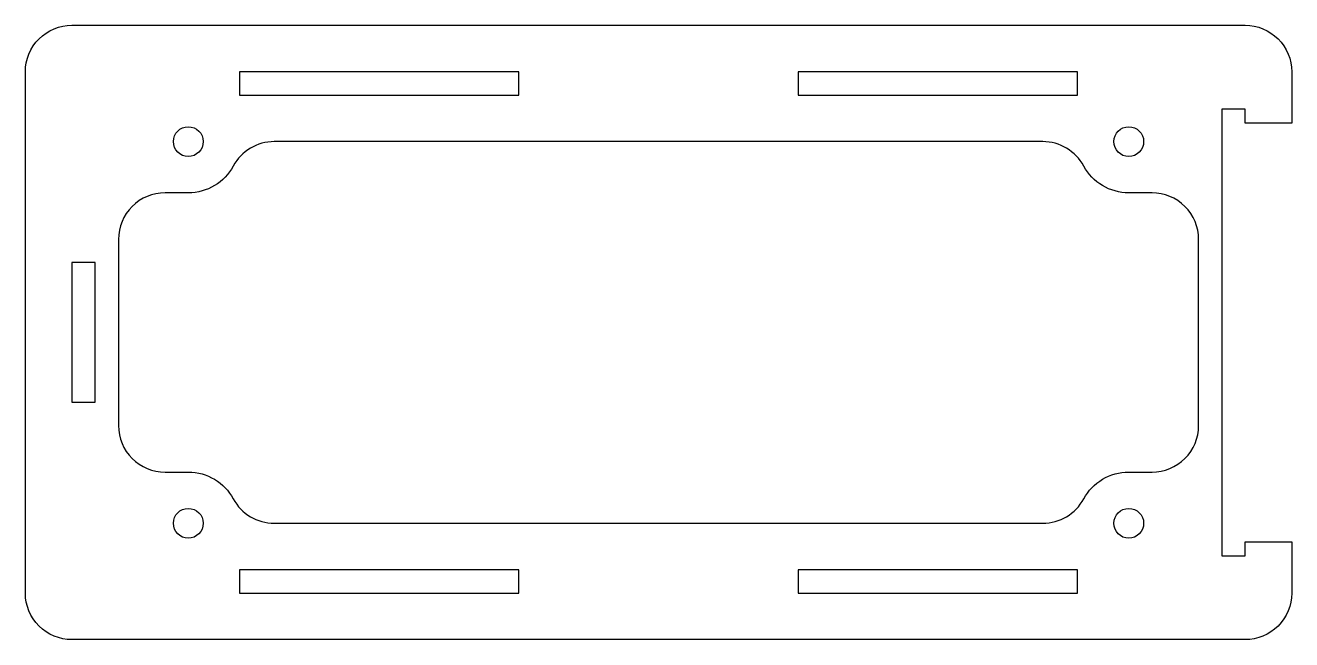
# Model space of a CAD drawing. Header units: millimetres. Extents: x -169 to -33, y -84 to -18.
import ezdxf

# ---------------------------------------------------------------- set-up
doc = ezdxf.new("R2010")
doc.units = ezdxf.units.MM
doc.layers.get('0').update_dxf_attribs({"linetype": 'CONTINUOUS'})

msp = doc.modelspace()

# ---------------------------------------------------------------- linework, layer by layer
for points in [[(-40.89, -27.28), (-40.89, -75.28), (-38.39, -75.28), (-38.39, -73.78), (-33.39, -73.78), (-33.39, -79.28, -0.414214), (-38.39, -84.28), (-164.39, -84.28, -0.414214), (-169.39, -79.28), (-169.39, -23.28, -0.414214), (-164.39, -18.28), (-38.39, -18.28, -0.414214), (-33.39, -23.28), (-33.39, -28.78), (-38.39, -28.78), (-38.39, -27.28)], [(-159.39, -41.28), (-159.39, -61.28, 0.414214), (-154.39, -66.28), (-151.89, -66.28, -0.275273), (-147.06, -69.16, 0.275273), (-142.66, -71.78), (-60.13, -71.78, 0.275273), (-55.73, -69.16, -0.275273), (-50.89, -66.28), (-48.39, -66.28, 0.414214), (-43.39, -61.28), (-43.39, -41.28, 0.414214), (-48.39, -36.28), (-50.89, -36.28, -0.275273), (-55.73, -33.4, 0.275273), (-60.13, -30.78), (-142.66, -30.78, 0.275273), (-147.06, -33.4, -0.275273), (-151.89, -36.28), (-154.39, -36.28, 0.414214)]]:
    msp.add_lwpolyline(points, format="xyb", close=True)
for points in [[(-116.39, -25.78), (-116.39, -23.28), (-146.39, -23.28), (-146.39, -25.78)], [(-56.39, -25.78), (-56.39, -23.28), (-86.39, -23.28), (-86.39, -25.78)], [(-164.39, -58.78), (-161.89, -58.78), (-161.89, -43.78), (-164.39, -43.78)], [(-146.39, -76.78), (-146.39, -79.28), (-116.39, -79.28), (-116.39, -76.78)], [(-86.39, -76.78), (-86.39, -79.28), (-56.39, -79.28), (-56.39, -76.78)]]:
    msp.add_lwpolyline(points, close=True)
for centre in [(-151.89, -30.78), (-50.89, -30.78), (-151.89, -71.78), (-50.89, -71.78)]:
    msp.add_circle(centre, 1.6)

doc.saveas('drawing.dxf')
